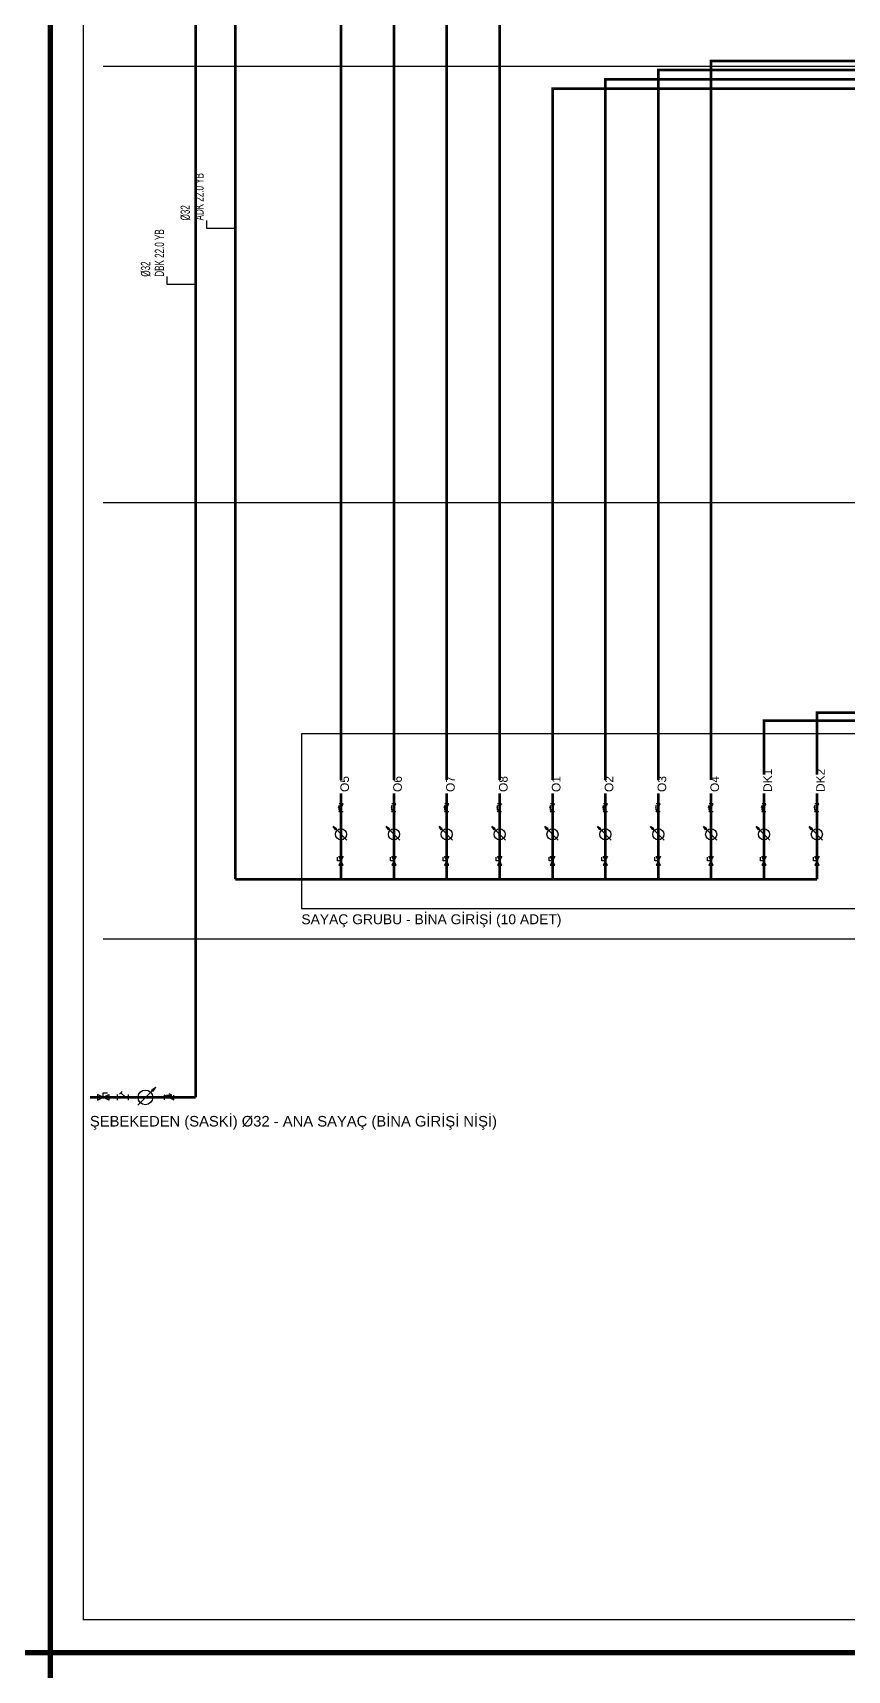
# Model space of a CAD drawing. Header units: centimetres. Extents: x -3952 to 26292, y -15092 to -10712.
# Drawn here: x 18987 to 19603, y -12913 to -11675 of the extents above; entities that cross this region are included whole.
import ezdxf
from ezdxf.enums import TextEntityAlignment as Align

# ---------------------------------------------------------------- set-up
doc = ezdxf.new("R2010")
doc.units = ezdxf.units.CM
for name, color, linetype in [('MTY-PAFTA', 7, 'Continuous'), ('MTY-SEMA', 8, 'Continuous'), ('MTY-SOGUKSU-BORU', 5, 'Continuous'), ('MTY-TEFRIS', 15, 'Continuous'), ('MTY-TEMIZSU-CAP', 101, 'Continuous'), ('MTY-VANA', 1, 'Continuous'), ('MTY-YUK-BIRIMI', 7, 'Continuous')]:
    doc.layers.add(name, color=color, linetype=linetype)
doc.layers.add('ROTAS-PAFTA-SINIRI', color=8, linetype='Continuous', plot=False)
doc.styles.add('CAP', font='wturkce.SHX', dxfattribs={"width": 0.65})
doc.styles.add('MTY_CAP', font='wturkce.SHX', dxfattribs={"width": 0.65, "height": 20})
doc.styles.add('MTYCAPLT', font='arial.ttf', dxfattribs={"width": 0.65, "height": 1})
doc.styles.add('ROTAS', font='arial.ttf')

# ---------------------------------------------------------------- blocks, each defined once
blk = doc.blocks.new('ROTAS_PAFTA')
blk.add_lwpolyline([(0, 0), (1, 0), (1, 1), (0, 1)], close=True)
blk = doc.blocks.new('MTY-KURESEL VANA')
at = {"layer": 'MTY-VANA'}
for p, q in [((0, 0), (0, 8)), ((0, 8), (8, 8))]:
    blk.add_line(p, q, dxfattribs=at)
blk.add_lwpolyline([(-10, 5), (-10, -5), (10, 5), (10, -5), (-10, 5)], dxfattribs=at)
at = {"layer": 'MTY-VANA', "style": 'MTYCAPLT', "width": 0.65}
blk.add_attdef('CAP', text='', height=10, dxfattribs=at).set_placement((-1.1, 0), align=Align.CENTER)
blk = doc.blocks.new('MTY-PISLIK TUTUCU')
at = {"layer": 'MTY-VANA'}
for p, q in [((-10, -5), (-10, 5)), ((-10, 0), (10, 0)), ((10, -5), (10, 5))]:
    blk.add_line(p, q, dxfattribs=at)
at = {"layer": 'MTY-VANA', "color": 1, "ltscale": 75}
for p, q in [((-6.1, 5.8), (-1.4, 10.5)), ((5.1, 0), (-3.7, 8.1))]:
    blk.add_line(p, q, dxfattribs=at)
at = {"layer": 'MTY-VANA', "style": 'CAP', "width": 0.65}
blk.add_attdef('CAP', text='', height=5, dxfattribs=at).set_placement((0, 0), align=Align.CENTER)
blk = doc.blocks.new('MTY-SU SAYACI')
at = {"layer": 'MTY-VANA'}
blk.add_hatch(color=256, dxfattribs=at).paths.add_polyline_path([(9.8, 9.8), (5.6, 7), (7, 5.6)])
for p, q in [((-7.3, -7.3), (6.3, 6.3)), ((5.6, 7), (9.8, 9.8)), ((7, 5.6), (5.6, 7)), ((7, 5.6), (9.8, 9.8))]:
    blk.add_line(p, q, dxfattribs=at)
blk.add_circle((0, 0), 7, dxfattribs=at)
blk.add_attdef('CAP', (2, 0.9), '', height=2.5, rotation=225, dxfattribs=at)
blk = doc.blocks.new('MTY-CEKVALF VANA')
at = {"layer": 'MTY-VANA'}
h = blk.add_hatch(color=256, dxfattribs=at)
edge = h.paths.add_edge_path()
edge.add_arc((-10, 5), 1.41, 180, 540, ccw=False)
for p, q in [((-10, -5), (-10, 5)), ((-10, 5), (10, -5)), ((-5.6, 5), (5.6, 5)), ((5.6, 5), (0, 7.3)), ((10, -5), (10, 5))]:
    blk.add_line(p, q, dxfattribs=at)
at = {"layer": 'MTY-VANA', "style": 'CAP', "width": 0.65}
blk.add_attdef('CAP', text='', height=5, rotation=153.4349, dxfattribs=at).set_placement((0, 0), align=Align.CENTER)
blk = doc.blocks.new('MTY-TEMIZ SU CAP MB')
at = {"layer": 'MTY-TEMIZSU-CAP'}
for p, q in [((0.83, 3.1), (0, 3.1)), ((0, 3.1), (0, 0))]:
    blk.add_line(p, q, dxfattribs=at)
at = {"layer": 'MTY-TEMIZSU-CAP', "style": 'MTY_CAP', "width": 0.65}
for tag, p in [('SOCP_001', (0.83, 4.92)), ('SCCP_001', (0.83, 1.92))]:
    blk.add_attdef(tag, p, '', height=1, dxfattribs=at)
at = {"layer": 'MTY-YUK-BIRIMI', "color": 101, "style": 'MTY_CAP', "width": 0.65}
for tag, p in [('SO_001', (0.83, 3.42)), ('SC_001', (0.83, 0.42))]:
    blk.add_attdef(tag, p, '', height=1, dxfattribs=at)

msp = doc.modelspace()

# ---------------------------------------------------------------- linework, layer by layer
at = {"layer": 'MTY-PAFTA'}
for points, const_width in [([(15200, -12900), (19000, -12900), (19000, -10950), (15200, -10950)], 4), ([(19000, -12900), (24680, -12900), (24680, -10950), (19000, -10950)], 4), ([(19025, -12875), (24655, -12875), (24655, -10975), (19025, -10975)], 1), ([(19000, -15050), (24520, -15050), (24520, -12900), (19000, -12900)], 4)]:
    msp.add_lwpolyline(points, close=True, dxfattribs=dict(at, const_width=const_width))
at = {"layer": 'MTY-SEMA'}
for points in [[(19040, -11700), (24590, -11700)], [(19040, -12030), (24590, -12030)], [(19040, -12360), (24590, -12360)]]:
    msp.add_lwpolyline(points, dxfattribs=at)
at = {"layer": 'MTY-SOGUKSU-BORU', "const_width": 2}
for points in [[(19110, -12480), (19110, -11230), (19200, -11230)], [(19170, -11320), (19140, -11320), (19140, -12315)], [(19340, -12255), (19340, -11394), (23428, -11394), (23428, -11570), (23490, -11570)], [(19300, -12255), (19300, -11401), (22152, -11401), (22152, -11570), (22220, -11570)], [(19220, -12255), (19220, -11415), (19600, -11415), (19600, -11570), (19680, -11570)], [(19260, -12255), (19260, -11408), (20876, -11408), (20876, -11570), (20950, -11570)], [(19460, -12255), (19460, -11703), (22176, -11703), (22176, -11900), (22220, -11900)], [(19500, -12255), (19500, -11696), (23452, -11696), (23452, -11900), (23490, -11900)], [(19380, -12255), (19380, -11717), (19624, -11717), (19624, -11900), (19680, -11900)], [(19420, -12255), (19420, -11710), (20900, -11710), (20900, -11900), (20950, -11900)], [(19540, -12255), (19540, -12195), (19648, -12195), (19648, -12230), (19680, -12230)], [(19580, -12255), (19580, -12189), (23464, -12189), (23464, -12230), (23490, -12230)], [(19220, -12315), (19220, -12255)], [(19260, -12315), (19260, -12255)], [(19300, -12315), (19300, -12255)], [(19340, -12315), (19340, -12255)], [(19380, -12315), (19380, -12255)], [(19420, -12315), (19420, -12255)], [(19460, -12315), (19460, -12255)], [(19500, -12315), (19500, -12255)], [(19540, -12315), (19540, -12255)], [(19580, -12315), (19580, -12255)], [(19140, -12315), (19580, -12315)], [(19030, -12480), (19110, -12480)]]:
    msp.add_lwpolyline(points, dxfattribs=at)
at = {"layer": 'MTY-VANA'}
msp.add_lwpolyline([(19190, -12337), (19630, -12337), (19630, -12205), (19190, -12205)], close=True, dxfattribs=at)

# ---------------------------------------------------------------- block references
at = {"layer": 'MTY-TEFRIS'}
ref = msp.add_blockref('MTY-TEMIZ SU CAP MB', (19140, -11822.5), dxfattribs=dict(at, xscale=7, yscale=7, rotation=90))
ref.add_attrib('SO_001', 'ADK 22.0 YB', (19116.1, -11816.7), dxfattribs={"layer": 'MTY-YUK-BIRIMI', "color": 101, "height": 7, "rotation": 90, "style": 'MTY_CAP', "width": 0.65})
ref.add_attrib('SOCP_001', 'Ø32', (19105.6, -11816.7), dxfattribs={"layer": 'MTY-TEMIZSU-CAP', "height": 7, "rotation": 90, "style": 'MTY_CAP', "width": 0.65})
ref = msp.add_blockref('MTY-TEMIZ SU CAP MB', (19110, -11865), dxfattribs=dict(at, xscale=7, yscale=7, rotation=90))
ref.add_attrib('SO_001', 'DBK 22.0 YB', (19086.1, -11859.2), dxfattribs={"layer": 'MTY-YUK-BIRIMI', "color": 101, "height": 7, "rotation": 90, "style": 'MTY_CAP', "width": 0.65})
ref.add_attrib('SOCP_001', 'Ø32', (19075.6, -11859.2), dxfattribs={"layer": 'MTY-TEMIZSU-CAP', "height": 7, "rotation": 90, "style": 'MTY_CAP', "width": 0.65})
at = {"layer": 'MTY-VANA', "rotation": 90}
for name, p, xscale, yscale in [('MTY-CEKVALF VANA', (19220, -12261), 0.3, 0.3), ('MTY-CEKVALF VANA', (19260, -12261), 0.3, 0.3), ('MTY-CEKVALF VANA', (19300, -12261), 0.3, 0.3), ('MTY-CEKVALF VANA', (19340, -12261), 0.3, 0.3), ('MTY-CEKVALF VANA', (19380, -12261), 0.3, 0.3), ('MTY-CEKVALF VANA', (19420, -12261), 0.3, 0.3), ('MTY-CEKVALF VANA', (19460, -12261), 0.3, 0.3), ('MTY-CEKVALF VANA', (19500, -12261), 0.3, 0.3), ('MTY-CEKVALF VANA', (19540, -12261), 0.3, 0.3), ('MTY-CEKVALF VANA', (19580, -12261), 0.3, 0.3), ('MTY-SU SAYACI', (19220, -12281), 0.6, 0.6), ('MTY-SU SAYACI', (19260, -12281), 0.6, 0.6), ('MTY-SU SAYACI', (19300, -12281), 0.6, 0.6), ('MTY-SU SAYACI', (19340, -12281), 0.6, 0.6), ('MTY-SU SAYACI', (19380, -12281), 0.6, 0.6), ('MTY-SU SAYACI', (19420, -12281), 0.6, 0.6), ('MTY-SU SAYACI', (19460, -12281), 0.6, 0.6), ('MTY-SU SAYACI', (19500, -12281), 0.6, 0.6), ('MTY-SU SAYACI', (19540, -12281), 0.6, 0.6), ('MTY-SU SAYACI', (19580, -12281), 0.6, 0.6), ('MTY-KURESEL VANA', (19220, -12301), 0.33, 0.33), ('MTY-KURESEL VANA', (19260, -12301), 0.33, 0.33), ('MTY-KURESEL VANA', (19300, -12301), 0.33, 0.33), ('MTY-KURESEL VANA', (19340, -12301), 0.33, 0.33), ('MTY-KURESEL VANA', (19380, -12301), 0.33, 0.33), ('MTY-KURESEL VANA', (19420, -12301), 0.33, 0.33), ('MTY-KURESEL VANA', (19460, -12301), 0.33, 0.33), ('MTY-KURESEL VANA', (19500, -12301), 0.33, 0.33), ('MTY-KURESEL VANA', (19540, -12301), 0.33, 0.33), ('MTY-KURESEL VANA', (19580, -12301), 0.33, 0.33)]:
    msp.add_blockref(name, p, dxfattribs=dict(at, xscale=xscale, yscale=yscale))
at = {"layer": 'MTY-VANA'}
for name, p, xscale, yscale in [('MTY-KURESEL VANA', (19040, -12480), 0.42, 0.42), ('MTY-PISLIK TUTUCU', (19055, -12480), 0.42, 0.42), ('MTY-SU SAYACI', (19072, -12480), 0.8, 0.8), ('MTY-CEKVALF VANA', (19090, -12480), 0.36, 0.36)]:
    msp.add_blockref(name, p, dxfattribs=dict(at, xscale=xscale, yscale=yscale))
at = {"layer": 'ROTAS-PAFTA-SINIRI'}
for p, xscale, yscale in [((15200, -12900), 3800, 1950), ((19000, -12900), 5680, 1950), ((19000, -15050), 5520, 2150)]:
    msp.add_blockref('ROTAS_PAFTA', p, dxfattribs=dict(at, xscale=xscale, yscale=yscale))

# ---------------------------------------------------------------- texts
at = {"layer": 'MTY-TEMIZSU-CAP', "style": 'ROTAS'}
msp.add_text('ŞEBEKEDEN (SASKİ) Ø32 - ANA SAYAÇ (BİNA GİRİŞİ NİŞİ)', height=8, dxfattribs=at).set_placement((19030, -12502))
at = {"layer": 'MTY-VANA', "style": 'ROTAS'}
msp.add_text('SAYAÇ GRUBU - BİNA GİRİŞİ (10 ADET)', height=7.5, dxfattribs=at).set_placement((19190, -12349))

# ---------------------------------------------------------------- next in the draw order: wipeouts: each hides what was drawn before it
for points in [[(19547, -12235.9), (19547, -12250), (19538.5, -12250), (19538.5, -12235.9)], [(19587, -12235.9), (19587, -12250), (19578.5, -12250), (19578.5, -12235.9)], [(19227, -12239.9), (19227, -12250), (19218.5, -12250), (19218.5, -12239.9)], [(19267, -12239.9), (19267, -12250), (19258.5, -12250), (19258.5, -12239.9)], [(19307, -12239.9), (19307, -12250), (19298.5, -12250), (19298.5, -12239.9)], [(19347, -12239.9), (19347, -12250), (19338.5, -12250), (19338.5, -12239.9)], [(19387, -12239.9), (19387, -12250), (19378.5, -12250), (19378.5, -12239.9)], [(19427, -12239.9), (19427, -12250), (19418.5, -12250), (19418.5, -12239.9)], [(19467, -12239.9), (19467, -12250), (19458.5, -12250), (19458.5, -12239.9)], [(19507, -12239.9), (19507, -12250), (19498.5, -12250), (19498.5, -12239.9)]]:
    msp.add_wipeout(points)

# ---------------------------------------------------------------- next in the draw order: texts
for s, p in [('DK1', (19546, -12249)), ('DK2', (19586, -12249)), ('O5', (19226, -12249)), ('O6', (19266, -12249)), ('O7', (19306, -12249)), ('O8', (19346, -12249)), ('O1', (19386, -12249)), ('O2', (19426, -12249)), ('O3', (19466, -12249)), ('O4', (19506, -12249))]:
    msp.add_text(s, height=6.5, rotation=90, dxfattribs=at).set_placement(p)

doc.saveas('drawing.dxf')
